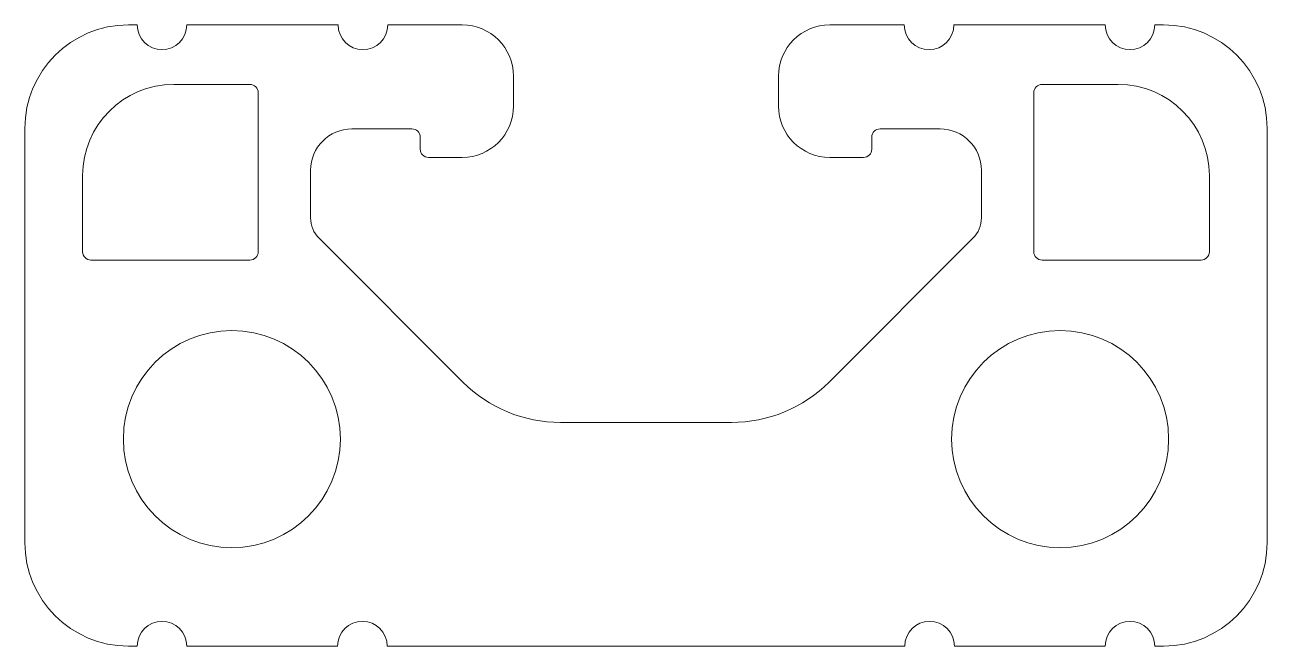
# Model space of a CAD drawing. Header units: inches. Extents: x -0.75 to 0.75, y -0.38 to 0.38.
import ezdxf

# ---------------------------------------------------------------- set-up
doc = ezdxf.new("R2010")
doc.units = ezdxf.units.IN
doc.header["$MEASUREMENT"] = 0

msp = doc.modelspace()

# ---------------------------------------------------------------- linework, layer by layer
at = {"color": 7, "linetype": 'Continuous', "lineweight": 15}
for p, q in [((-0.6143, 0.375), (-0.625, 0.375)), ((-0.3718, 0.375), (-0.5544, 0.375)), ((-0.222, 0.375), (-0.3119, 0.375)), ((0.3119, 0.375), (0.222, 0.375)), ((0.5544, 0.375), (0.3718, 0.375)), ((0.625, 0.375), (0.6143, 0.375)), ((-0.4782, 0.3031), (-0.5702, 0.3031)), ((-0.16, 0.277), (-0.16, 0.313)), ((0.16, 0.313), (0.16, 0.277)), ((0.5702, 0.3031), (0.4782, 0.3031)), ((-0.4682, 0.1011), (-0.4682, 0.2931)), ((0.4682, 0.2931), (0.4682, 0.1011)), ((-0.75, 0.25), (-0.75, -0.25)), ((-0.355, 0.2494), (-0.2826, 0.2494)), ((0.2826, 0.2494), (0.355, 0.2494)), ((0.75, -0.25), (0.75, 0.25)), ((-0.2726, 0.2394), (-0.2726, 0.225)), ((0.2726, 0.225), (0.2726, 0.2394)), ((-0.2626, 0.215), (-0.222, 0.215)), ((0.222, 0.215), (0.2626, 0.215)), ((-0.405, 0.1422), (-0.405, 0.1994)), ((0.405, 0.1994), (0.405, 0.1422)), ((-0.6802, 0.1931), (-0.6802, 0.1011)), ((0.6802, 0.1011), (0.6802, 0.1931)), ((-0.2211, -0.0562), (-0.3947, 0.1175)), ((0.3947, 0.1175), (0.2211, -0.0562)), ((-0.6702, 0.0911), (-0.4782, 0.0911)), ((0.4782, 0.0911), (0.6702, 0.0911)), ((0.1032, -0.105), (-0.1032, -0.105)), ((-0.625, -0.375), (-0.6143, -0.375)), ((-0.5544, -0.375), (-0.3724, -0.375)), ((-0.3125, -0.375), (0.3125, -0.375)), ((0.3724, -0.375), (0.5544, -0.375)), ((0.6143, -0.375), (0.625, -0.375))]:
    msp.add_line(p, q, dxfattribs=at)
for centre in [(-0.5, -0.125), (0.5, -0.125)]:
    msp.add_circle(centre, 0.131, dxfattribs=at)
for centre, radius, start, end in [((-0.5844, 0.375), 0.0299, 180, 360), ((-0.3418, 0.375), 0.0299, 180, 0), ((0.3418, 0.375), 0.0299, 180, 360), ((0.5844, 0.375), 0.0299, 180, 0), ((-0.625, 0.25), 0.125, 90, 180), ((-0.222, 0.313), 0.062, 0, 90), ((0.222, 0.313), 0.062, 90, 180), ((0.625, 0.25), 0.125, 0, 90), ((-0.5702, 0.1931), 0.11, 90, 180), ((-0.4782, 0.2931), 0.01, 0, 90), ((0.4782, 0.2931), 0.01, 90, 180), ((0.5702, 0.1931), 0.11, 0, 90), ((-0.222, 0.277), 0.062, 270, 0), ((0.222, 0.277), 0.062, 180, 270), ((-0.355, 0.1994), 0.05, 90, 180), ((-0.2826, 0.2394), 0.01, 0, 90), ((0.2826, 0.2394), 0.01, 90, 180), ((0.355, 0.1994), 0.05, 0, 90), ((-0.2626, 0.225), 0.01, 180, 270), ((0.2626, 0.225), 0.01, 270, 0), ((-0.37, 0.1422), 0.035, 180, 225.0002), ((0.37, 0.1422), 0.035, 314.9998, 0), ((-0.6702, 0.1011), 0.01, 180, 270), ((-0.4782, 0.1011), 0.01, 270, 0), ((0.4782, 0.1011), 0.01, 180, 270), ((0.6702, 0.1011), 0.01, 270, 0), ((-0.1032, 0.0618), 0.1668, 225.0002, 270), ((0.1032, 0.0618), 0.1668, 270, 314.9998), ((-0.625, -0.25), 0.125, 180, 270), ((0.625, -0.25), 0.125, 270, 0), ((-0.5844, -0.375), 0.0299, 0, 180), ((-0.3424, -0.375), 0.0299, 0, 180), ((0.3424, -0.375), 0.0299, 0, 180), ((0.5844, -0.375), 0.0299, 0, 180)]:
    msp.add_arc(centre, radius, start, end, dxfattribs=at)

doc.saveas('drawing.dxf')
